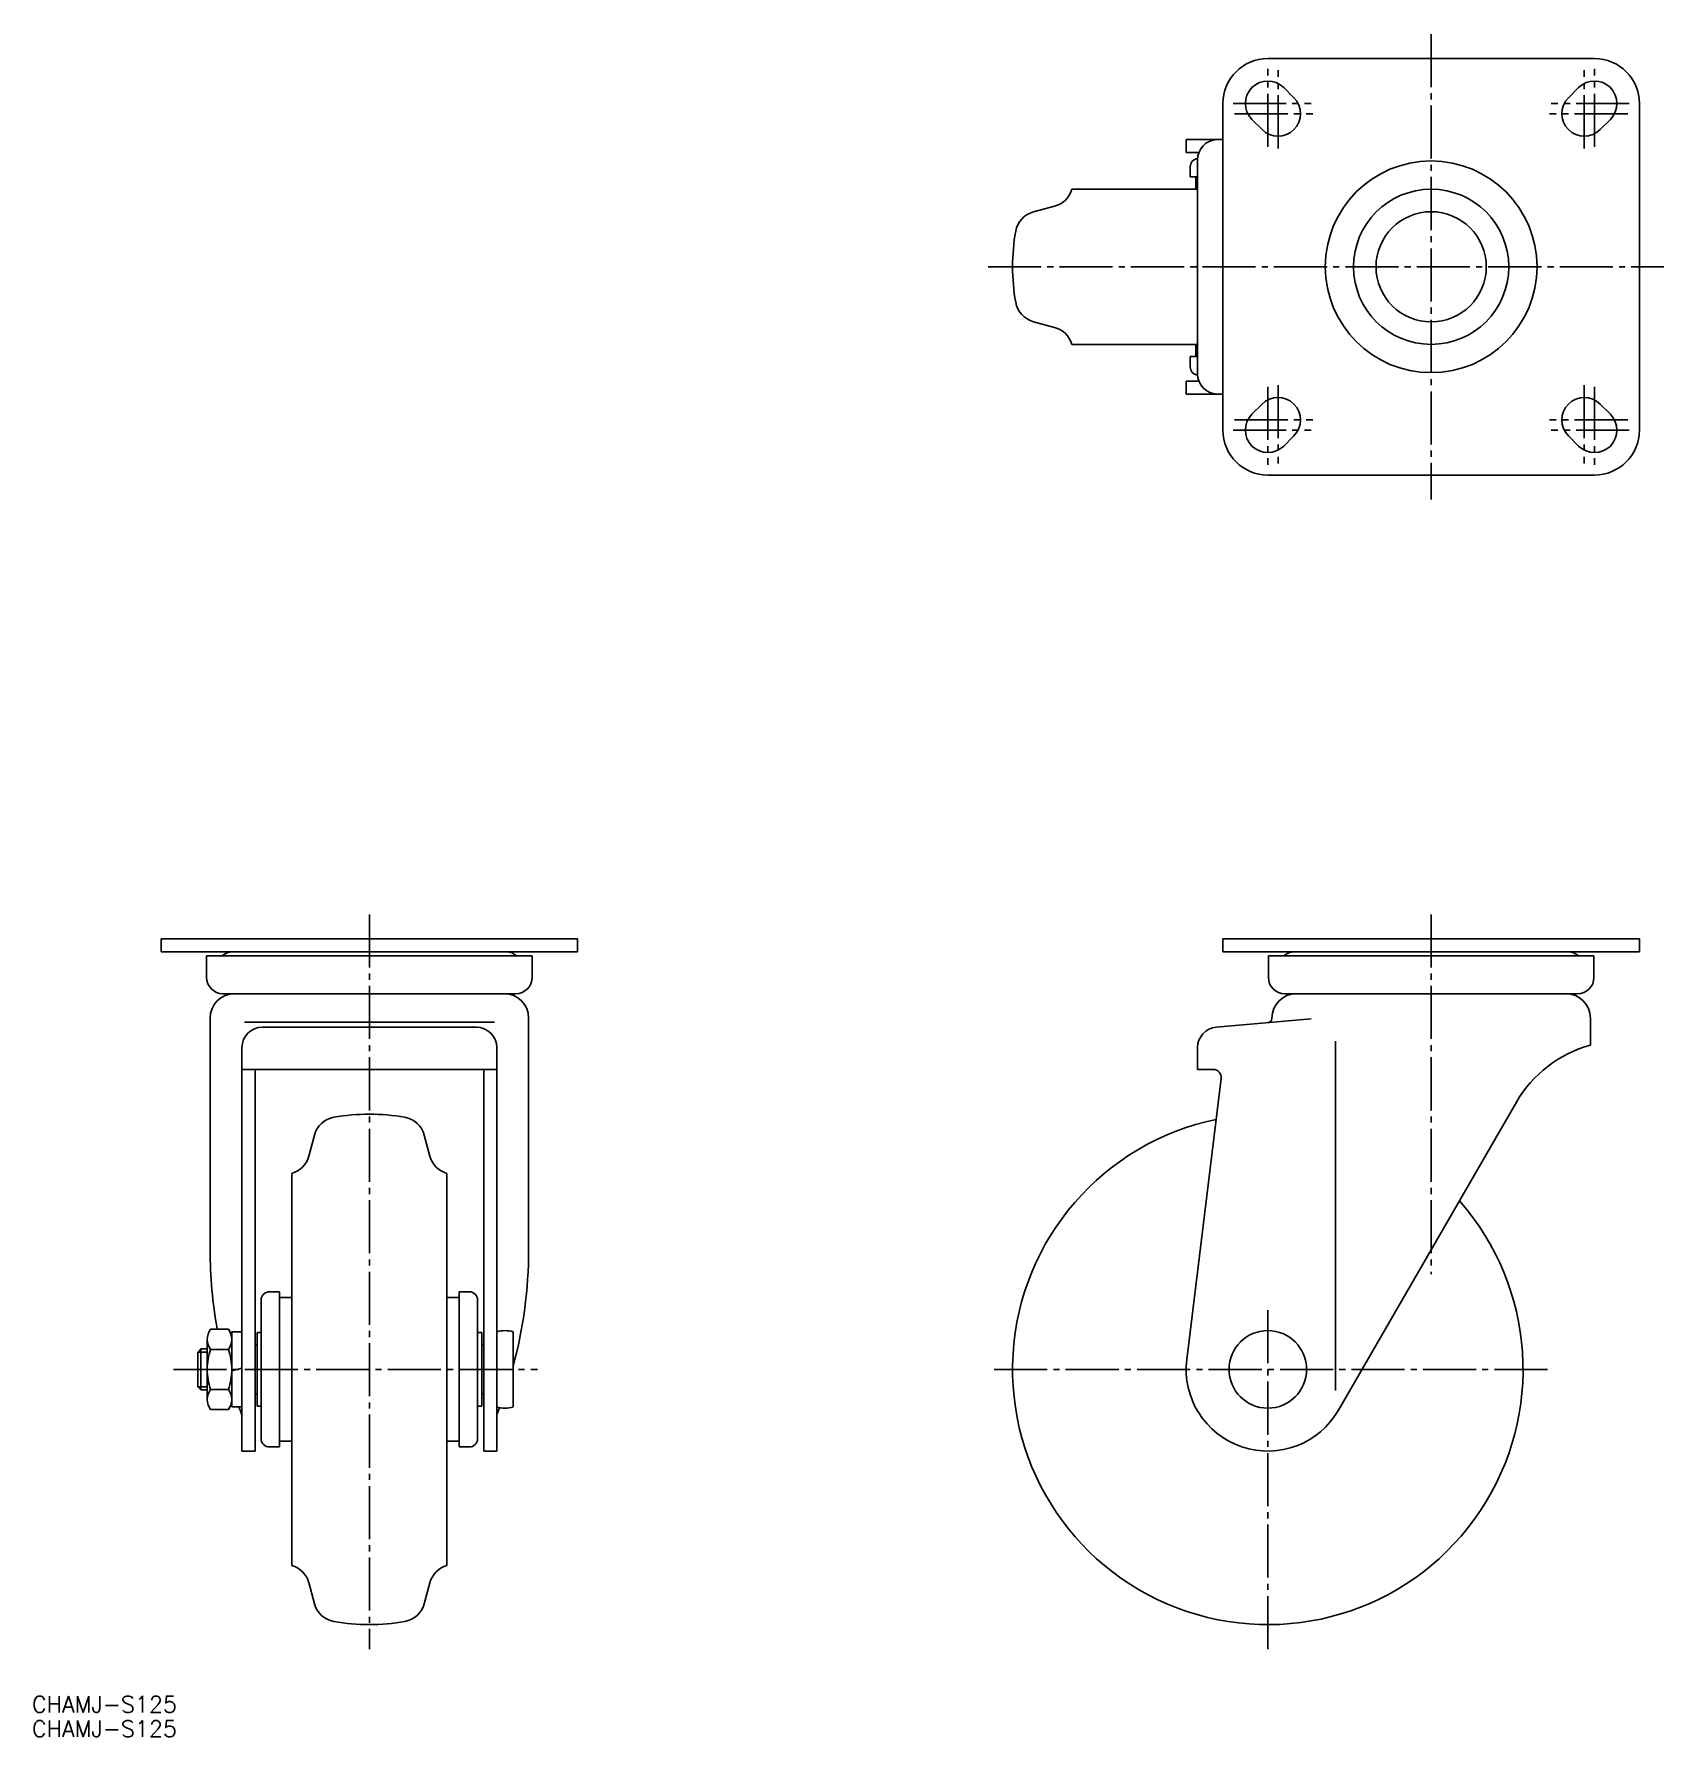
# Model space of a CAD drawing. Extents: x 66 to 466, y 87 to 504.
import ezdxf

# ---------------------------------------------------------------- set-up
doc = ezdxf.new("R2010")
doc.units = 0
doc.linetypes.add('CENTER', pattern=[17.5, 13, -1.5, 1.5, -1.5])
doc.layers.get('0').update_dxf_attribs({"linetype": 'CONTINUOUS'})
doc.layers.add('CENTER', color=1, linetype='CENTER')
doc.styles.get("Standard").update_dxf_attribs({"font": 'txt.shx', "bigfont": '@extfont2.shx'})

msp = doc.modelspace()

# ---------------------------------------------------------------- linework, layer by layer
at = {"color": 7, "linetype": 'CONTINUOUS'}
for p, q in [((448.57, 497.51), (368.57, 497.51)), ((374.96, 487.9), (372.46, 490.4)), ((444.68, 490.4), (442.18, 487.9)), ((357.57, 486.51), (357.57, 406.51)), ((459.57, 406.51), (459.57, 486.51)), ((364.68, 482.62), (367.18, 480.12)), ((449.96, 480.12), (452.46, 482.62)), ((357.57, 477.71), (348.57, 477.71)), ((348.57, 477.71), (348.57, 474.51)), ((348.57, 474.51), (351.71, 474.51)), ((351.37, 472.71), (351.37, 420.31)), ((349.57, 471.01), (349.57, 468.51)), ((349.57, 468.51), (351.37, 468.51)), ((350.97, 468.51), (350.97, 465.51)), ((351.37, 465.51), (320.57, 465.51)), ((311.19, 459.95), (316.35, 461.33)), ((311.19, 433.06), (316.35, 431.68)), ((320.57, 427.51), (351.37, 427.51)), ((350.97, 424.51), (350.97, 427.51)), ((349.57, 422.01), (349.57, 424.51)), ((349.57, 424.51), (351.37, 424.51)), ((351.71, 418.51), (348.57, 418.51)), ((348.57, 415.31), (348.57, 418.51)), ((348.57, 415.31), (357.57, 415.31)), ((367.18, 412.9), (364.68, 410.4)), ((452.46, 410.4), (449.96, 412.9)), ((372.46, 402.62), (374.96, 405.12)), ((442.18, 405.12), (444.68, 402.62)), ((368.57, 395.51), (448.57, 395.51)), ((97.57, 281.94), (199.57, 281.94)), ((97.57, 281.94), (97.57, 278.74)), ((199.57, 281.94), (199.57, 278.74)), ((459.57, 281.94), (357.57, 281.94)), ((357.57, 281.94), (357.57, 278.74)), ((459.57, 281.94), (459.57, 278.74)), ((97.57, 278.74), (199.57, 278.74)), ((108.71, 277.81), (108.71, 272.51)), ((188.44, 277.81), (108.71, 277.81)), ((188.44, 277.81), (188.44, 272.51)), ((357.57, 278.74), (459.57, 278.74)), ((368.71, 277.81), (368.71, 272.51)), ((448.44, 277.81), (368.71, 277.81)), ((392.57, 277.81), (408.57, 277.81)), ((448.44, 277.81), (448.44, 272.51)), ((112.71, 268.51), (184.44, 268.51)), ((372.71, 268.51), (408.57, 268.51)), ((372.71, 268.51), (444.44, 268.51)), ((109.57, 262.51), (109.57, 205.79)), ((148.57, 261.51), (117.97, 261.51)), ((148.57, 260.31), (122.37, 260.31)), ((148.57, 261.51), (179.17, 261.51)), ((148.57, 260.31), (174.77, 260.31)), ((187.57, 262.51), (187.57, 205.79)), ((355.94, 260.31), (379.2, 262.35)), ((369.57, 262.42), (369.57, 262.51)), ((447.57, 255.91), (447.57, 262.51)), ((117.37, 156.51), (117.37, 255.31)), ((179.77, 156.51), (179.77, 255.31)), ((351.37, 249.98), (351.37, 255.33)), ((385.17, 256.87), (385.17, 171.35)), ((117.37, 249.98), (179.77, 249.98)), ((120.57, 249.98), (120.57, 156.51)), ((176.57, 249.98), (176.57, 156.51)), ((348.72, 178.94), (357.17, 247.74)), ((355.18, 249.98), (351.37, 249.98)), ((429.45, 241.95), (385.89, 166.51)), ((135.13, 233.89), (133.74, 228.73)), ((162.02, 233.89), (163.4, 228.73)), ((129.57, 224.51), (129.57, 128.51)), ((167.57, 128.51), (167.57, 224.51)), ((122.07, 159.51), (122.07, 193.51)), ((124.07, 195.51), (126.57, 195.51)), ((126.57, 195.51), (126.57, 157.51)), ((126.57, 194.11), (129.57, 194.11)), ((170.57, 194.11), (167.57, 194.11)), ((170.57, 195.51), (170.57, 157.51)), ((173.07, 195.51), (170.57, 195.51)), ((175.07, 159.51), (175.07, 193.51)), ((108.87, 169.15), (108.87, 183.87)), ((109.7, 186.32), (114.05, 186.32)), ((114.87, 185.71), (114.87, 167.31)), ((114.87, 185.71), (117.37, 185.71)), ((121.07, 185.51), (121.07, 176.51)), ((122.07, 185.51), (121.07, 185.51)), ((175.07, 185.51), (176.07, 185.51)), ((176.07, 185.51), (176.07, 176.51)), ((183.77, 185.71), (183.77, 176.51)), ((106.57, 180.76), (107.32, 181.51)), ((106.57, 172.26), (106.57, 180.76)), ((107.32, 181.51), (107.32, 171.51)), ((107.32, 181.51), (108.87, 181.51)), ((109.7, 181.41), (114.05, 181.41)), ((121.07, 182.51), (120.57, 182.51)), ((176.07, 182.51), (176.57, 182.51)), ((114.87, 176.17), (117.37, 176.84)), ((121.07, 167.51), (121.07, 176.51)), ((176.07, 167.51), (176.07, 176.51)), ((183.77, 167.31), (183.77, 176.51)), ((183.77, 169.31), (183.77, 176.51)), ((106.57, 172.26), (107.32, 171.51)), ((107.32, 171.51), (108.87, 171.51)), ((109.7, 171.6), (114.05, 171.6)), ((114.87, 167.31), (117.37, 167.31)), ((121.07, 170.51), (120.57, 170.51)), ((122.07, 167.51), (121.07, 167.51)), ((175.07, 167.51), (176.07, 167.51)), ((176.07, 170.51), (176.57, 170.51)), ((109.7, 166.69), (114.05, 166.69)), ((126.57, 158.91), (129.57, 158.91)), ((170.57, 158.91), (167.57, 158.91)), ((120.57, 156.51), (117.37, 156.51)), ((124.07, 157.51), (126.57, 157.51)), ((173.07, 157.51), (170.57, 157.51)), ((176.57, 156.51), (179.77, 156.51)), ((135.13, 119.12), (133.74, 124.29)), ((162.02, 119.12), (163.4, 124.28))]:
    msp.add_line(p, q, dxfattribs=at)
at = {"color": 3, "linetype": 'CONTINUOUS'}
for p, q in [((106.57, 180.76), (108.87, 180.76)), ((106.57, 172.26), (108.87, 172.26))]:
    msp.add_line(p, q, dxfattribs=at)
at = {"color": 7, "linetype": 'CONTINUOUS'}
for centre, radius in [((408.57, 446.51), 25.92), ((408.57, 446.51), 19), ((408.57, 446.51), 13.5), ((368.57, 176.51), 9.5)]:
    msp.add_circle(centre, radius, dxfattribs=at)
for centre, radius, start, end in [((368.57, 486.51), 11, 90, 180), ((448.57, 486.51), 11, 0, 90), ((368.57, 486.51), 5.5, 45, 225), ((371.07, 484.01), 5.5, 225, 45), ((446.07, 484.01), 5.5, 135, 315), ((448.57, 486.51), 5.5, 315, 135), ((356.37, 472.71), 5, 93.4398, 180), ((351.57, 471.01), 2, 95.4955, 180), ((314.8, 467.13), 6, 285, 344.2981), ((312.74, 454.16), 6, 105, 169.9872), ((356.07, 446.51), 50, 169.9872, 190.0128), ((312.74, 438.86), 6, 190.0128, 255), ((314.8, 425.88), 6, 15.7019, 75), ((351.57, 422.01), 2, 180, 264.5045), ((356.37, 420.31), 5, 180, 266.5602), ((371.07, 409.01), 5.5, 315, 135), ((446.07, 409.01), 5.5, 45, 225), ((368.57, 406.51), 5.5, 135, 315), ((448.57, 406.51), 5.5, 225, 45), ((368.57, 406.51), 11, 180, 270), ((448.57, 406.51), 11, 270, 0), ((115.07, 274.77), 3.96, 90, 130.0532), ((182.07, 274.77), 3.96, 49.9468, 90), ((375.07, 274.77), 3.96, 90, 130.0532), ((442.07, 274.77), 3.96, 49.9468, 90), ((112.71, 272.51), 4, 180, 270), ((184.44, 272.51), 4, 270, 0), ((372.71, 272.51), 4, 180, 270), ((444.44, 272.51), 4, 270, 0), ((115.57, 262.51), 6, 90, 180), ((181.57, 262.51), 6, 0, 90), ((375.57, 262.51), 6, 90, 180), ((441.57, 262.51), 6, 0, 90), ((122.37, 255.31), 5, 90, 180), ((174.77, 255.31), 5, 0, 90), ((356.37, 255.33), 5, 95, 180), ((368.57, 262.42), 1, 275, 0), ((455.43, 226.95), 30, 105.1915, 150), ((355.18, 247.98), 2, 353, 90), ((140.92, 232.34), 6, 100.0128, 165), ((148.57, 189.01), 50, 79.9872, 100.0128), ((156.22, 232.34), 6, 15, 79.9872), ((368.57, 176.51), 62.5, 101.6629, 41.3371), ((127.95, 230.28), 6, 285.7019, 345), ((169.2, 230.28), 6, 195, 254.2981), ((218.29, 205.79), 108.72, 180, 190.3149), ((78.85, 205.79), 108.72, 344.8068, 0), ((124.07, 193.51), 2, 90, 180), ((173.07, 193.51), 2, 0, 90), ((112.93, 183.87), 4.06, 142.8118, 217.1882), ((110.81, 183.87), 4.06, 322.8118, 37.1882), ((181.77, 179.19), 6.82, 90, 107.0615), ((181.77, 179.19), 6.82, 72.9385, 90), ((123.87, 176.51), 15, 160.9032, 180), ((99.87, 176.51), 15, 0, 19.0968), ((123.87, 176.51), 15, 180, 199.0968), ((99.87, 176.51), 15, 340.9032, 0), ((368.57, 176.51), 20, 173, 330), ((112.93, 169.15), 4.06, 142.8118, 217.1882), ((110.81, 169.15), 4.06, 322.8118, 37.1882), ((218.29, 205.79), 108.72, 200.7297, 201.8355), ((181.77, 173.82), 6.82, 252.9385, 270), ((78.85, 205.79), 108.72, 338.1645, 339.1722), ((181.77, 173.82), 6.82, 270, 287.0615), ((124.07, 159.51), 2, 180, 270), ((173.07, 159.51), 2, 270, 0), ((127.95, 122.73), 6, 15, 74.2981), ((169.2, 122.73), 6, 105.7019, 165), ((140.92, 120.68), 6, 195, 259.9872), ((156.22, 120.68), 6, 280.0128, 345), ((148.57, 164.01), 50, 259.9872, 280.0128)]:
    msp.add_arc(centre, radius, start, end, dxfattribs=at)
at = {"layer": 'CENTER', "color": 1, "linetype": 'CENTER'}
for p, q in [((408.57, 503.51), (408.57, 389.51)), ((368.57, 475.88), (368.57, 495.01)), ((371.07, 475.51), (371.07, 494.63)), ((446.07, 475.51), (446.07, 494.63)), ((448.57, 475.88), (448.57, 495.01)), ((360.07, 486.51), (379.2, 486.51)), ((360.45, 484.01), (379.57, 484.01)), ((456.7, 484.01), (437.57, 484.01)), ((457.07, 486.51), (437.95, 486.51)), ((300.07, 446.51), (465.57, 446.51)), ((368.57, 417.13), (368.57, 398.01)), ((371.07, 417.51), (371.07, 398.38)), ((446.07, 417.51), (446.07, 398.38)), ((448.57, 417.13), (448.57, 398.01)), ((360.45, 409.01), (379.57, 409.01)), ((456.7, 409.01), (437.57, 409.01)), ((360.07, 406.51), (379.2, 406.51)), ((457.07, 406.51), (437.95, 406.51)), ((148.57, 287.94), (148.57, 108.01)), ((408.57, 287.94), (408.57, 199.79)), ((368.57, 108.01), (368.57, 192.01)), ((100.57, 176.51), (189.77, 176.51)), ((437.07, 176.51), (300.07, 176.51))]:
    msp.add_line(p, q, dxfattribs=at)

# ---------------------------------------------------------------- texts
at = {"color": 7, "linetype": 'CONTINUOUS'}
for p in [(65.95, 92.5), (65.95, 86.5)]:
    msp.add_text('CHAMJ-S125', height=4, dxfattribs=at).set_placement(p)

doc.saveas('drawing.dxf')
